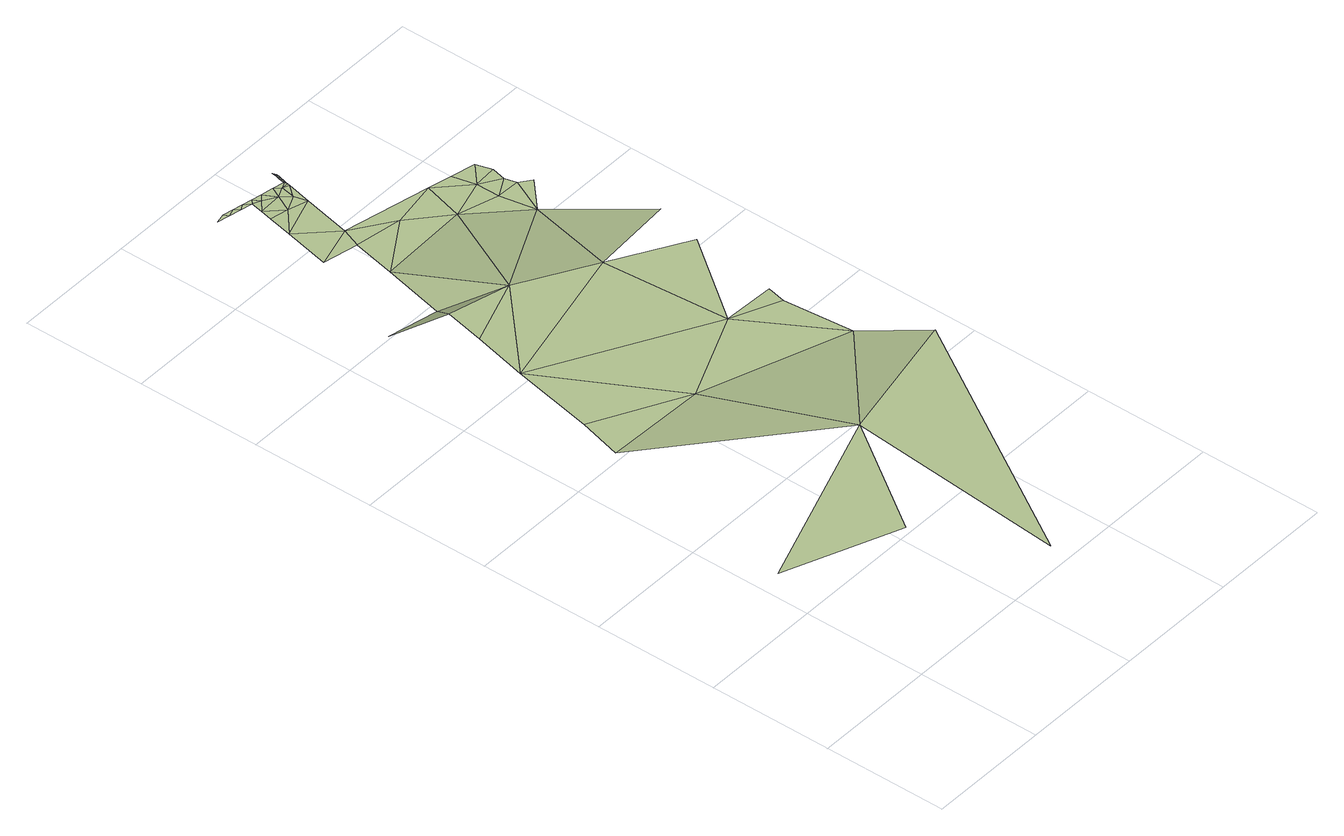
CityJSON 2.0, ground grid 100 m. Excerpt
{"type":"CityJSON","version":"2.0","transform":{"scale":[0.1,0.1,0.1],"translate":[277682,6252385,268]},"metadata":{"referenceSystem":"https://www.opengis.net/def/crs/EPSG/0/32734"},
"CityObjects":{
"terrain1":{"type":"TINRelief","geometry":[{"type":"CompositeSurface","lod":"1","boundaries":[[[0,1,2]],[[3,4,5]],[[4,3,6]],[[1,3,5]],[[7,8,9]],[[10,11,6]],[[12,1,13]],[[3,14,6]],[[9,11,10]],[[10,7,9]],[[15,3,1]],[[7,10,16]],[[17,10,6]],[[17,6,14]],[[18,19,20]],[[21,22,23]],[[3,15,14]],[[22,24,23]],[[25,18,20]],[[25,20,26]],[[12,15,1]],[[21,27,28]],[[25,26,29]],[[24,16,30]],[[29,26,31]],[[32,28,27]],[[16,10,33]],[[23,34,21]],[[35,31,32]],[[31,36,29]],[[21,34,27]],[[24,30,23]],[[36,31,35]],[[27,37,32]],[[32,37,35]],[[36,35,38]],[[37,38,35]],[[39,37,27]],[[16,33,30]],[[34,39,27]],[[38,37,40]],[[14,15,41]],[[37,39,42]],[[37,42,40]],[[39,34,43]],[[10,17,44]],[[43,42,39]],[[40,42,45]],[[14,41,46]],[[43,47,42]],[[45,42,47]],[[48,23,30]],[[45,47,49]],[[44,33,10]],[[49,50,45]],[[49,51,50]],[[14,52,17]],[[51,53,50]],[[51,54,53]],[[54,55,53]],[[55,54,56]],[[56,57,55]],[[57,56,58]],[[58,59,57]],[[30,33,48]],[[44,17,60]],[[33,61,48]],[[44,62,33]],[[33,62,61]],[[61,63,48]],[[44,64,62]],[[61,62,65]],[[61,66,63]],[[62,64,65]],[[67,64,44]],[[61,65,68]],[[61,68,66]]]}]}
},
"vertices":[
[912,882,239],[1542,1803,239],[1,1251,230],[1188,2950,126],[469,3330,126],[375,2977,126],[603,4003,126],[854,4933,9],[444,5022,9],[778,4766,126],[1267,4644,126],[707,4441,126],[2633,2036,239],[1386,4,239],[1932,3279,126],[2376,2544,126],[972,5441,9],[1854,4307,126],[717,6692,9],[635,6674,9],[733,6653,9],[844,6220,9],[765,5851,9],[1109,5950,9],[1047,5791,9],[798,6676,9],[831,6632,9],[1032,6386,9],[887,6416,9],[879,6659,9],[1429,5734,9],[929,6611,9],[908,6513,9],[1722,5468,9],[1195,6340,9],[990,6583,9],[960,6643,9],[1098,6518,9],[1041,6626,9],[1166,6449,9],[1139,6606,9],[2319,3111,126],[1186,6560,9],[1238,6536,9],[2105,5083,9],[1237,6587,9],[2353,3261,126],[1243,6560,9],[1810,5797,9],[1248,6585,9],[1242,6611,9],[1254,6609,9],[2441,3966,126],[1247,6635,9],[1259,6633,9],[1252,6660,9],[1265,6658,9],[1258,6684,9],[1270,6682,9],[1263,6709,9],[2531,4356,126],[2048,5565,9],[2051,5379,9],[2006,5754,9],[2237,5368,9],[2215,5467,9],[2201,5712,9],[2330,5302,9],[2241,5581,9]
]}
